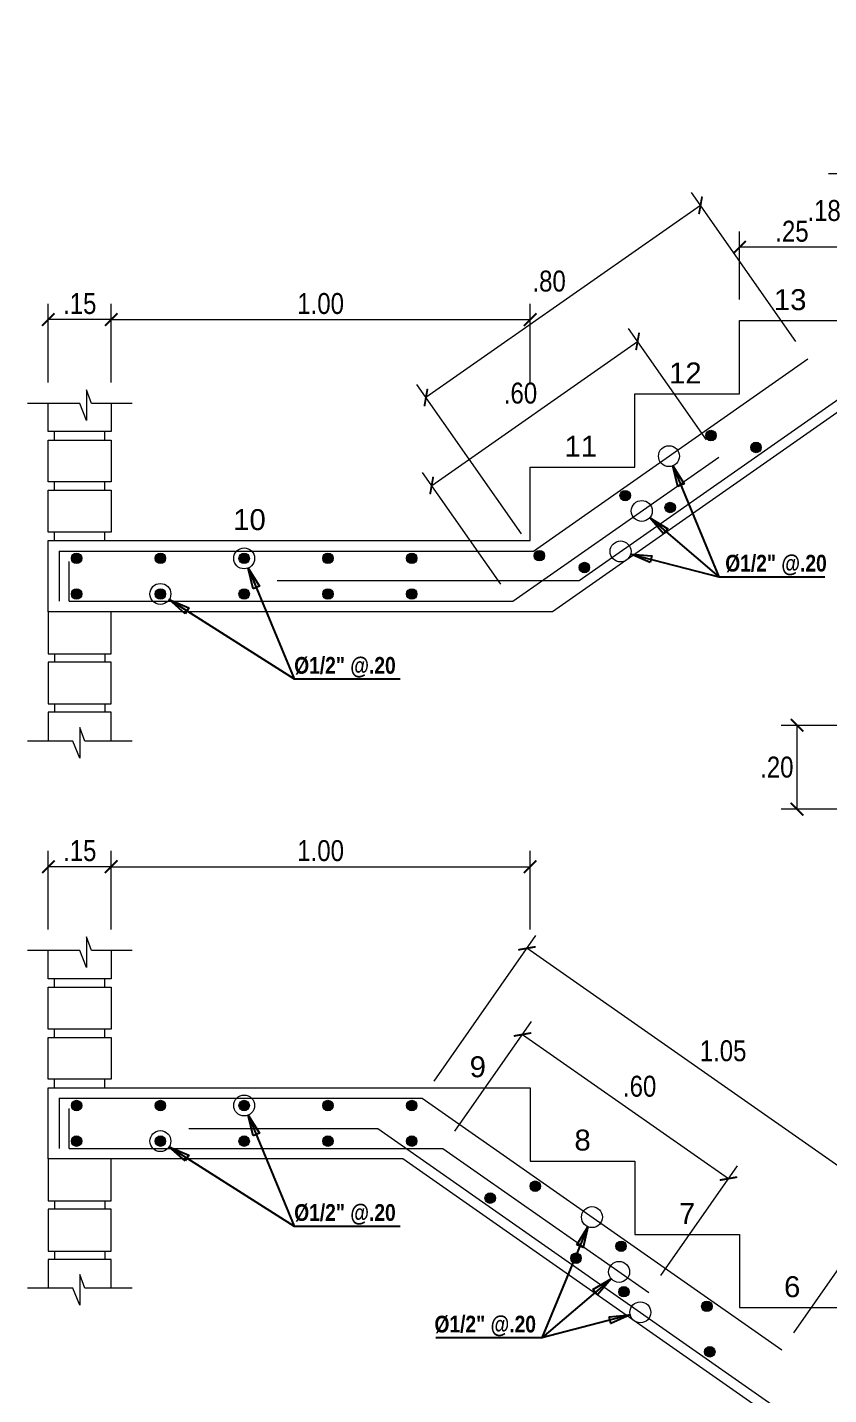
# Model space of a CAD drawing. Header units: millimetres. Extents: x 56 to 215, y 47 to 103.
# Drawn here: x 193.73 to 197.55, y 79.56 to 86.09 of the extents above; entities that cross this region are included whole.
import ezdxf
from ezdxf.enums import TextEntityAlignment as Align

# ---------------------------------------------------------------- set-up
doc = ezdxf.new("R2010")
doc.units = ezdxf.units.MM
for name, color, linetype, lineweight in [('E_Fierros', 2, 'Continuous', 50), ('G_Complemento', 30, 'Continuous', 20), ('G_Texto', 122, 'Continuous', 20)]:
    doc.layers.add(name, color=color, linetype=linetype, lineweight=lineweight)
doc.layers.add('G_Acotación', color=171, linetype='Continuous')
doc.styles.add('Acotacion', font='ARIALN.TTF')
doc.styles.add('ARIAL1.2', font='arial.ttf', dxfattribs={"width": 1.2})
doc.styles.add('Cotas', font='ARIALNB.TTF', dxfattribs={"height": 0.1})
doc.dimstyles.new('125', dxfattribs={"dimtxt": 1, "dimasz": 0.06, "dimexe": 0.06, "dimexo": 0.1, "dimgap": 0.08, "dimtad": 3, "dimtih": 1, "dimtoh": 1, "dimlfac": 0.5, "dimzin": 1, "dimdsep": 46, "dimtxsty": 'Cotas', "dimblk": 'ARCHTICK', "dimcen": 2.5, "dimdle": 0.06, "dimclrt": 4, "dimazin": 0, "dimtp": 0.2, "dimtm": 0.2, "dimtfac": 1, "dimtix": 1, "dimtmove": 1, "dimatfit": 3, "dimfxl": 1, "dimtolj": 1, "dimtzin": 1, "dimarcsym": 0})
doc.dimstyles.new('Lenin_25', dxfattribs={"dimscale": 0.5, "dimtxt": 0.2, "dimasz": 0.12, "dimexe": 0.15, "dimexo": 0.2, "dimgap": 0.05, "dimtad": 2, "dimtih": 1, "dimtoh": 1, "dimlfac": 0.5, "dimzin": 4, "dimdsep": 46, "dimtxsty": 'Acotacion', "dimblk": 'ARCHTICK', "dimcen": 0.12, "dimclrd": 256, "dimclre": 256, "dimclrt": 4, "dimazin": 1, "dimtm": 1e-09, "dimtfac": 1, "dimtmove": 2, "dimatfit": 2, "dimldrblk": 'ARCHTICK', "dimfxl": 1, "dimtolj": 1, "dimlwd": 13, "dimlwe": 18, "dimarcsym": 0})

# ---------------------------------------------------------------- blocks, each defined once
blk = doc.blocks.new('_ArchTick')
at = {"color": 0, "linetype": 'ByBlock', "const_width": 0.15}
blk.add_lwpolyline([(-0.5, -0.5), (0.5, 0.5)], dxfattribs=at)
blk = doc.blocks.new('*D401')
at = {"layer": 'Defpoints', "color": 0, "transparency": 16777216}
for p in [(197.4555, 84.5065), (195.6318, 84.3217), (196.1447, 83.5889)]:
    blk.add_point(p, dxfattribs=at)
at = {"layer": 'G_Acotación', "lineweight": 18, "transparency": 16777216}
for p, q in [((197.3981, 84.5884), (196.8995, 85.3007)), ((196.0874, 83.6708), (195.5888, 84.3832))]:
    blk.add_line(p, q, dxfattribs=at)
at = {"layer": 'G_Acotación', "lineweight": 13, "transparency": 16777216}
blk.add_line((196.9425, 85.2392), (195.6318, 84.3217), dxfattribs=at)
at = {"layer": 'G_Acotación', "lineweight": 13, "transparency": 16777216, "xscale": 0.06, "yscale": 0.06, "zscale": 0.06}
for p, rotation in [((196.9425, 85.2392), 34.99202019856448), ((195.6318, 84.3217), 214.9920201985645)]:
    blk.add_blockref('_ArchTick', p, dxfattribs=dict(at, rotation=rotation))
at = {"layer": 'G_Acotación', "color": 4, "lineweight": 5, "transparency": 16777216, "insert": (196.2197, 84.8769), "char_height": 0.1, "attachment_point": 5, "style": 'Acotacion'}
blk.add_mtext('\\A1;.80', dxfattribs=at)
blk = doc.blocks.new('*D403')
at = {"layer": 'Defpoints', "color": 0, "transparency": 16777216}
for p in [(196.114, 81.6924), (195.6132, 80.9769), (197.33, 79.7752)]:
    blk.add_point(p, dxfattribs=at)
at = {"layer": 'G_Acotación', "lineweight": 18, "transparency": 16777216}
for p, q in [((195.6705, 81.0589), (196.157, 81.7538)), ((197.3873, 79.8571), (197.8738, 80.5521))]:
    blk.add_line(p, q, dxfattribs=at)
at = {"layer": 'G_Acotación', "lineweight": 13, "transparency": 16777216}
blk.add_line((197.8308, 80.4906), (196.114, 81.6924), dxfattribs=at)
at = {"layer": 'G_Acotación', "lineweight": 13, "transparency": 16777216, "xscale": 0.06, "yscale": 0.06, "zscale": 0.06}
for p, rotation in [((196.114, 81.6924), 145.0079798014416), ((197.8308, 80.4906), 325.0079798014416)]:
    blk.add_blockref('_ArchTick', p, dxfattribs=dict(at, rotation=rotation))
at = {"layer": 'G_Acotación', "color": 4, "lineweight": 5, "transparency": 16777216, "insert": (197.0502, 81.2027), "char_height": 0.1, "attachment_point": 5, "style": 'Acotacion'}
blk.add_mtext('\\A1;1.05', dxfattribs=at)
blk = doc.blocks.new('*D406')
at = {"layer": 'Defpoints', "color": 0, "transparency": 16777216}
for p in [(193.829, 82.0819), (193.829, 81.6819), (194.129, 81.6819)]:
    blk.add_point(p, dxfattribs=at)
at = {"layer": 'G_Acotación', "lineweight": 18, "transparency": 16777216}
for p, q in [((193.829, 81.7819), (193.829, 82.1569)), ((194.129, 81.7819), (194.129, 82.1569))]:
    blk.add_line(p, q, dxfattribs=at)
at = {"layer": 'G_Acotación', "lineweight": 13, "transparency": 16777216}
blk.add_line((194.129, 82.0819), (193.829, 82.0819), dxfattribs=at)
at = {"layer": 'G_Acotación', "lineweight": 13, "transparency": 16777216, "xscale": 0.06, "yscale": 0.06, "zscale": 0.06, "rotation": 180}
blk.add_blockref('_ArchTick', (193.829, 82.0819), dxfattribs=at)
at = {"layer": 'G_Acotación', "lineweight": 13, "transparency": 16777216, "xscale": 0.06, "yscale": 0.06, "zscale": 0.06}
blk.add_blockref('_ArchTick', (194.129, 82.0819), dxfattribs=at)
at = {"layer": 'G_Acotación', "color": 4, "lineweight": 5, "transparency": 16777216, "insert": (193.979, 82.158), "char_height": 0.1, "attachment_point": 5, "style": 'Acotacion'}
blk.add_mtext('\\A1;.15', dxfattribs=at)
blk = doc.blocks.new('*D407')
at = {"layer": 'Defpoints', "color": 0, "transparency": 16777216}
for p in [(196.129, 82.0819), (194.129, 81.6819), (196.129, 81.6819)]:
    blk.add_point(p, dxfattribs=at)
at = {"layer": 'G_Acotación', "lineweight": 18, "transparency": 16777216}
for p, q in [((194.129, 81.7819), (194.129, 82.1569)), ((196.129, 81.7819), (196.129, 82.1569))]:
    blk.add_line(p, q, dxfattribs=at)
at = {"layer": 'G_Acotación', "lineweight": 13, "transparency": 16777216}
blk.add_line((194.129, 82.0819), (196.129, 82.0819), dxfattribs=at)
at = {"layer": 'G_Acotación', "lineweight": 13, "transparency": 16777216, "xscale": 0.06, "yscale": 0.06, "zscale": 0.06, "rotation": 180}
blk.add_blockref('_ArchTick', (194.129, 82.0819), dxfattribs=at)
at = {"layer": 'G_Acotación', "lineweight": 13, "transparency": 16777216, "xscale": 0.06, "yscale": 0.06, "zscale": 0.06}
blk.add_blockref('_ArchTick', (196.129, 82.0819), dxfattribs=at)
at = {"layer": 'G_Acotación', "color": 4, "lineweight": 5, "transparency": 16777216, "insert": (195.129, 82.158), "char_height": 0.1, "attachment_point": 5, "style": 'Acotacion'}
blk.add_mtext('\\A1;1.00', dxfattribs=at)
blk = doc.blocks.new('*D475')
at = {"layer": 'Defpoints', "color": 0, "transparency": 16777216}
for p in [(195.7119, 80.7369), (197.0759, 80.5929), (196.695, 80.0488)]:
    blk.add_point(p, dxfattribs=at)
at = {"layer": 'G_Acotación', "lineweight": 18, "transparency": 16777216}
for p, q in [((195.7693, 80.8189), (196.1358, 81.3425)), ((196.7523, 80.1307), (197.1189, 80.6543))]:
    blk.add_line(p, q, dxfattribs=at)
at = {"layer": 'G_Acotación', "lineweight": 13, "transparency": 16777216}
blk.add_line((196.0928, 81.281), (197.0759, 80.5929), dxfattribs=at)
at = {"layer": 'G_Acotación', "lineweight": 13, "transparency": 16777216, "xscale": 0.06, "yscale": 0.06, "zscale": 0.06}
for p, rotation in [((196.0928, 81.281), 145.0079798014376), ((197.0759, 80.5929), 325.0079798014376)]:
    blk.add_blockref('_ArchTick', p, dxfattribs=dict(at, rotation=rotation))
at = {"layer": 'G_Acotación', "color": 4, "lineweight": 5, "transparency": 16777216, "insert": (196.6518, 81.0333), "char_height": 0.1, "attachment_point": 5, "style": 'Acotacion'}
blk.add_mtext('\\A1;.60', dxfattribs=at)
blk = doc.blocks.new('*D409')
at = {"layer": 'Defpoints', "color": 0, "transparency": 16777216}
for p in [(193.829, 84.6939), (193.829, 84.2939), (194.129, 84.2939)]:
    blk.add_point(p, dxfattribs=at)
at = {"layer": 'G_Acotación', "lineweight": 18, "transparency": 16777216}
for p, q in [((193.829, 84.3939), (193.829, 84.7689)), ((194.129, 84.3939), (194.129, 84.7689))]:
    blk.add_line(p, q, dxfattribs=at)
at = {"layer": 'G_Acotación', "lineweight": 13, "transparency": 16777216}
blk.add_line((194.129, 84.6939), (193.829, 84.6939), dxfattribs=at)
at = {"layer": 'G_Acotación', "lineweight": 13, "transparency": 16777216, "xscale": 0.06, "yscale": 0.06, "zscale": 0.06, "rotation": 180}
blk.add_blockref('_ArchTick', (193.829, 84.6939), dxfattribs=at)
at = {"layer": 'G_Acotación', "lineweight": 13, "transparency": 16777216, "xscale": 0.06, "yscale": 0.06, "zscale": 0.06}
blk.add_blockref('_ArchTick', (194.129, 84.6939), dxfattribs=at)
at = {"layer": 'G_Acotación', "color": 4, "lineweight": 5, "transparency": 16777216, "insert": (193.979, 84.7699), "char_height": 0.1, "attachment_point": 5, "style": 'Acotacion'}
blk.add_mtext('\\A1;.15', dxfattribs=at)
blk = doc.blocks.new('*D410')
at = {"layer": 'Defpoints', "color": 0, "transparency": 16777216}
for p in [(196.129, 84.6939), (194.129, 84.2939), (196.129, 84.2939)]:
    blk.add_point(p, dxfattribs=at)
at = {"layer": 'G_Acotación', "lineweight": 18, "transparency": 16777216}
for p, q in [((194.129, 84.3939), (194.129, 84.7689)), ((196.129, 84.3939), (196.129, 84.7689))]:
    blk.add_line(p, q, dxfattribs=at)
at = {"layer": 'G_Acotación', "lineweight": 13, "transparency": 16777216}
blk.add_line((194.129, 84.6939), (196.129, 84.6939), dxfattribs=at)
at = {"layer": 'G_Acotación', "lineweight": 13, "transparency": 16777216, "xscale": 0.06, "yscale": 0.06, "zscale": 0.06, "rotation": 180}
blk.add_blockref('_ArchTick', (194.129, 84.6939), dxfattribs=at)
at = {"layer": 'G_Acotación', "lineweight": 13, "transparency": 16777216, "xscale": 0.06, "yscale": 0.06, "zscale": 0.06}
blk.add_blockref('_ArchTick', (196.129, 84.6939), dxfattribs=at)
at = {"layer": 'G_Acotación', "color": 4, "lineweight": 5, "transparency": 16777216, "insert": (195.129, 84.7699), "char_height": 0.1, "attachment_point": 5, "style": 'Acotacion'}
blk.add_mtext('\\A1;1.00', dxfattribs=at)
blk = doc.blocks.new('*D479')
at = {"layer": 'Defpoints', "color": 0, "transparency": 16777216}
for p in [(197.129, 85.0389), (197.129, 84.6889), (197.629, 84.6889)]:
    blk.add_point(p, dxfattribs=at)
at = {"layer": 'G_Acotación', "lineweight": 18, "transparency": 16777216}
for p, q in [((197.129, 84.7889), (197.129, 85.1139)), ((197.629, 84.7889), (197.629, 85.1139))]:
    blk.add_line(p, q, dxfattribs=at)
at = {"layer": 'G_Acotación', "lineweight": 13, "transparency": 16777216}
blk.add_line((197.629, 85.0389), (197.129, 85.0389), dxfattribs=at)
at = {"layer": 'G_Acotación', "lineweight": 13, "transparency": 16777216, "xscale": 0.06, "yscale": 0.06, "zscale": 0.06, "rotation": 180}
blk.add_blockref('_ArchTick', (197.129, 85.0389), dxfattribs=at)
at = {"layer": 'G_Acotación', "lineweight": 13, "transparency": 16777216, "xscale": 0.06, "yscale": 0.06, "zscale": 0.06}
blk.add_blockref('_ArchTick', (197.629, 85.0389), dxfattribs=at)
at = {"layer": 'G_Acotación', "color": 4, "lineweight": 5, "transparency": 16777216, "insert": (197.379, 85.115), "char_height": 0.1, "attachment_point": 5, "style": 'Acotacion'}
blk.add_mtext('\\A1;.25', dxfattribs=at)
blk = doc.blocks.new('*D480')
at = {"layer": 'Defpoints', "color": 0, "transparency": 16777216}
for p in [(197.629, 85.3889), (198.129, 85.3889), (198.129, 85.0389)]:
    blk.add_point(p, dxfattribs=at)
at = {"layer": 'G_Acotación', "lineweight": 18, "transparency": 16777216}
for p, q in [((198.029, 85.3889), (197.554, 85.3889)), ((198.029, 85.0389), (197.554, 85.0389))]:
    blk.add_line(p, q, dxfattribs=at)
at = {"layer": 'G_Acotación', "lineweight": 13, "transparency": 16777216}
blk.add_line((197.629, 85.0389), (197.629, 85.3889), dxfattribs=at)
at = {"layer": 'G_Acotación', "lineweight": 13, "transparency": 16777216, "xscale": 0.06, "yscale": 0.06, "zscale": 0.06}
for p, rotation in [((197.629, 85.3889), 90), ((197.629, 85.0389), 270)]:
    blk.add_blockref('_ArchTick', p, dxfattribs=dict(at, rotation=rotation))
at = {"layer": 'G_Acotación', "color": 4, "lineweight": 5, "transparency": 16777216, "insert": (197.5322, 85.2139), "char_height": 0.1, "attachment_point": 5, "style": 'Acotacion'}
blk.add_mtext('\\A1;.18', dxfattribs=at)
blk = doc.blocks.new('*D481')
at = {"layer": 'Defpoints', "color": 0, "transparency": 16777216}
for p in [(196.6421, 84.5898), (197.0291, 84.0371), (196.046, 83.3489)]:
    blk.add_point(p, dxfattribs=at)
at = {"layer": 'G_Acotación', "lineweight": 18, "transparency": 16777216}
for p, q in [((196.9717, 84.119), (196.5991, 84.6513)), ((195.9886, 83.4308), (195.616, 83.9631))]:
    blk.add_line(p, q, dxfattribs=at)
at = {"layer": 'G_Acotación', "lineweight": 13, "transparency": 16777216}
blk.add_line((195.6591, 83.9017), (196.6421, 84.5898), dxfattribs=at)
at = {"layer": 'G_Acotación', "lineweight": 13, "transparency": 16777216, "xscale": 0.06, "yscale": 0.06, "zscale": 0.06}
for p, rotation in [((196.6421, 84.5898), 34.992020198551), ((195.6591, 83.9017), 214.992020198551)]:
    blk.add_blockref('_ArchTick', p, dxfattribs=dict(at, rotation=rotation))
at = {"layer": 'G_Acotación', "color": 4, "lineweight": 5, "transparency": 16777216, "insert": (196.0831, 84.3422), "char_height": 0.1, "attachment_point": 5, "style": 'Acotacion'}
blk.add_mtext('\\A1;.60', dxfattribs=at)
blk = doc.blocks.new('*D412')
at = {"layer": 'Defpoints', "color": 0, "transparency": 16777216}
for p in [(197.4032, 82.7568), (197.7032, 82.7568), (197.7032, 82.3568)]:
    blk.add_point(p, dxfattribs=at)
at = {"layer": 'G_Acotación', "lineweight": 18, "transparency": 16777216}
for p, q in [((197.6032, 82.7568), (197.3282, 82.7568)), ((197.6032, 82.3568), (197.3282, 82.3568))]:
    blk.add_line(p, q, dxfattribs=at)
at = {"layer": 'G_Acotación', "lineweight": 13, "transparency": 16777216}
blk.add_line((197.4032, 82.3568), (197.4032, 82.7568), dxfattribs=at)
at = {"layer": 'G_Acotación', "lineweight": 13, "transparency": 16777216, "xscale": 0.06, "yscale": 0.06, "zscale": 0.06}
for p, rotation in [((197.4032, 82.7568), 90), ((197.4032, 82.3568), 270)]:
    blk.add_blockref('_ArchTick', p, dxfattribs=dict(at, rotation=rotation))
at = {"layer": 'G_Acotación', "color": 4, "lineweight": 5, "transparency": 16777216, "insert": (197.3067, 82.5568), "char_height": 0.1, "attachment_point": 5, "style": 'Acotacion'}
blk.add_mtext('\\A1;.20', dxfattribs=at)
blk = doc.blocks.new('*D413')
at = {"layer": 'Defpoints', "color": 0, "transparency": 16777216}
for p in [(197.4032, 82.7568), (197.7032, 82.7568), (197.7032, 82.3568)]:
    blk.add_point(p, dxfattribs=at)
at = {"layer": 'G_Acotación', "lineweight": 18, "transparency": 16777216}
for p, q in [((197.6032, 82.7568), (197.3282, 82.7568)), ((197.6032, 82.3568), (197.3282, 82.3568))]:
    blk.add_line(p, q, dxfattribs=at)
at = {"layer": 'G_Acotación', "lineweight": 13, "transparency": 16777216}
blk.add_line((197.4032, 82.3568), (197.4032, 82.7568), dxfattribs=at)
at = {"layer": 'G_Acotación', "lineweight": 13, "transparency": 16777216, "xscale": 0.06, "yscale": 0.06, "zscale": 0.06}
for p, rotation in [((197.4032, 82.7568), 90), ((197.4032, 82.3568), 270)]:
    blk.add_blockref('_ArchTick', p, dxfattribs=dict(at, rotation=rotation))
at = {"layer": 'G_Acotación', "color": 4, "lineweight": 5, "transparency": 16777216, "insert": (197.3067, 82.5568), "char_height": 0.1, "attachment_point": 5, "style": 'Acotacion'}
blk.add_mtext('\\A1;.20', dxfattribs=at)

msp = doc.modelspace()

# ---------------------------------------------------------------- hatches: boundary and pattern name
at = {"layer": 'E_Fierros', "lineweight": 5}
h = msp.add_hatch(color=256, dxfattribs=at)
edge = h.paths.add_edge_path()
edge.add_arc((196.9925, 84.1403), 0.025, 0, 360)
h = msp.add_hatch(color=256, dxfattribs=at)
edge = h.paths.add_edge_path()
edge.add_arc((197.2075, 84.0834), 0.025, 0, 360)
h = msp.add_hatch(color=256, dxfattribs=at)
edge = h.paths.add_edge_path()
edge.add_arc((196.5828, 83.8536), 0.025, 0, 360)
h = msp.add_hatch(color=256, dxfattribs=at)
edge = h.paths.add_edge_path()
edge.add_arc((196.7978, 83.7967), 0.025, 0, 360)
h = msp.add_hatch(color=256, dxfattribs=at)
edge = h.paths.add_edge_path()
edge.add_arc((193.964, 83.5539), 0.025, 0, 360)
h = msp.add_hatch(color=256, dxfattribs=at)
edge = h.paths.add_edge_path()
edge.add_arc((194.364, 83.5539), 0.025, 0, 360)
h = msp.add_hatch(color=256, dxfattribs=at)
edge = h.paths.add_edge_path()
edge.add_arc((194.764, 83.5539), 0.025, 0, 360)
h = msp.add_hatch(color=256, dxfattribs=at)
edge = h.paths.add_edge_path()
edge.add_arc((195.164, 83.5539), 0.025, 0, 360)
h = msp.add_hatch(color=256, dxfattribs=at)
edge = h.paths.add_edge_path()
edge.add_arc((195.564, 83.5539), 0.025, 0, 360)
h = msp.add_hatch(color=256, dxfattribs=at)
edge = h.paths.add_edge_path()
edge.add_arc((196.1732, 83.5669), 0.025, 0, 360)
h = msp.add_hatch(color=256, dxfattribs=at)
edge = h.paths.add_edge_path()
edge.add_arc((196.3882, 83.51), 0.025, 0, 360)
h = msp.add_hatch(color=256, dxfattribs=at)
edge = h.paths.add_edge_path()
edge.add_arc((193.964, 83.3839), 0.025, 0, 360)
h = msp.add_hatch(color=256, dxfattribs=at)
edge = h.paths.add_edge_path()
edge.add_arc((194.364, 83.3839), 0.025, 0, 360)
h = msp.add_hatch(color=256, dxfattribs=at)
edge = h.paths.add_edge_path()
edge.add_arc((194.764, 83.3839), 0.025, 0, 360)
h = msp.add_hatch(color=256, dxfattribs=at)
edge = h.paths.add_edge_path()
edge.add_arc((195.164, 83.3839), 0.025, 0, 360)
h = msp.add_hatch(color=256, dxfattribs=at)
edge = h.paths.add_edge_path()
edge.add_arc((195.564, 83.3839), 0.025, 0, 360)
h = msp.add_hatch(color=256, dxfattribs=at)
edge = h.paths.add_edge_path()
edge.add_arc((193.964, 80.9419), 0.025, 0, 360)
h = msp.add_hatch(color=256, dxfattribs=at)
edge = h.paths.add_edge_path()
edge.add_arc((193.964, 80.9419), 0.025, 0, 360)
h = msp.add_hatch(color=256, dxfattribs=at)
edge = h.paths.add_edge_path()
edge.add_arc((194.364, 80.9419), 0.025, 0, 360)
h = msp.add_hatch(color=256, dxfattribs=at)
edge = h.paths.add_edge_path()
edge.add_arc((194.764, 80.9419), 0.025, 0, 360)
h = msp.add_hatch(color=256, dxfattribs=at)
edge = h.paths.add_edge_path()
edge.add_arc((195.164, 80.9419), 0.025, 0, 360)
h = msp.add_hatch(color=256, dxfattribs=at)
edge = h.paths.add_edge_path()
edge.add_arc((195.564, 80.9419), 0.025, 0, 360)
h = msp.add_hatch(color=256, dxfattribs=at)
edge = h.paths.add_edge_path()
edge.add_arc((193.964, 80.7719), 0.025, 0, 360)
h = msp.add_hatch(color=256, dxfattribs=at)
edge = h.paths.add_edge_path()
edge.add_arc((193.964, 80.7719), 0.025, 0, 360)
h = msp.add_hatch(color=256, dxfattribs=at)
edge = h.paths.add_edge_path()
edge.add_arc((194.364, 80.7719), 0.025, 0, 360)
h = msp.add_hatch(color=256, dxfattribs=at)
edge = h.paths.add_edge_path()
edge.add_arc((194.764, 80.7719), 0.025, 0, 360)
h = msp.add_hatch(color=256, dxfattribs=at)
edge = h.paths.add_edge_path()
edge.add_arc((195.164, 80.7719), 0.025, 0, 360)
h = msp.add_hatch(color=256, dxfattribs=at)
edge = h.paths.add_edge_path()
edge.add_arc((195.564, 80.7719), 0.025, 0, 360)
h = msp.add_hatch(color=256, dxfattribs=at)
edge = h.paths.add_edge_path()
edge.add_arc((196.1536, 80.5567), 0.025, 0, 360)
h = msp.add_hatch(color=256, dxfattribs=at)
edge = h.paths.add_edge_path()
edge.add_arc((195.9386, 80.4998), 0.025, 0, 360)
h = msp.add_hatch(color=256, dxfattribs=at)
edge = h.paths.add_edge_path()
edge.add_arc((196.5632, 80.2699), 0.025, 0, 360)
h = msp.add_hatch(color=256, dxfattribs=at)
edge = h.paths.add_edge_path()
edge.add_arc((196.3482, 80.213), 0.025, 0, 360)
h = msp.add_hatch(color=256, dxfattribs=at)
edge = h.paths.add_edge_path()
edge.add_arc((196.577, 80.0528), 0.025, 0, 360)
h = msp.add_hatch(color=256, dxfattribs=at)
edge = h.paths.add_edge_path()
edge.add_arc((196.9728, 79.9832), 0.025, 0, 360)
h = msp.add_hatch(color=256, dxfattribs=at)
edge = h.paths.add_edge_path()
edge.add_arc((196.9866, 79.7661), 0.025, 0, 360)

# ---------------------------------------------------------------- linework, layer by layer
for p, q in [((196.3632, 83.4489), (199.7775, 85.8389)), ((196.1447, 83.5889), (197.4555, 84.5065)), ((196.046, 83.3489), (197.0291, 84.0371)), ((193.8802, 83.5889), (196.1447, 83.5889)), ((193.8802, 83.5889), (193.8802, 83.3489)), ((193.929, 83.3489), (193.929, 83.5389)), ((194.9211, 83.4489), (196.3632, 83.4489)), ((193.929, 83.3489), (196.046, 83.3489)), ((193.8802, 80.9769), (193.8802, 80.7369)), ((193.929, 80.7369), (193.929, 80.9269)), ((194.4998, 80.8319), (195.4018, 80.8319)), ((195.4018, 80.8319), (199.779, 77.7679))]:
    msp.add_line(p, q, dxfattribs=at)
for points in [[(193.8802, 80.9769), (195.6132, 80.9769), (197.33, 79.7752)], [(193.929, 80.7369), (195.7119, 80.7369), (196.695, 80.0488)]]:
    msp.add_lwpolyline(points, dxfattribs=at)
for centre in [(196.9925, 84.1403), (197.2075, 84.0834), (196.5828, 83.8536), (196.7978, 83.7967), (193.964, 83.5539), (194.364, 83.5539), (194.764, 83.5539), (195.164, 83.5539), (195.564, 83.5539), (196.1732, 83.5669), (196.3882, 83.51), (193.964, 83.3839), (194.364, 83.3839), (194.764, 83.3839), (195.164, 83.3839), (195.564, 83.3839), (193.964, 80.9419), (193.964, 80.9419), (194.364, 80.9419), (194.764, 80.9419), (195.164, 80.9419), (195.564, 80.9419), (193.964, 80.7719), (193.964, 80.7719), (194.364, 80.7719), (194.764, 80.7719), (195.164, 80.7719), (195.564, 80.7719), (196.1536, 80.5567), (195.9386, 80.4998), (196.5632, 80.2699), (196.3482, 80.213), (196.577, 80.0528), (196.9728, 79.9832), (196.9866, 79.7661)]:
    msp.add_circle(centre, 0.025, dxfattribs=at)
at = {"layer": 'G_Complemento', "color": 1, "lineweight": 5}
for p, q in [((193.859, 84.1189), (193.859, 84.1589)), ((194.099, 84.1189), (194.099, 84.1589)), ((194.099, 84.1189), (194.099, 84.1589)), ((193.859, 83.8789), (193.859, 83.9189)), ((194.099, 83.8789), (194.099, 83.9189)), ((194.099, 83.8789), (194.099, 83.9189)), ((193.859, 83.6389), (193.859, 83.6789)), ((194.099, 83.6389), (194.099, 83.6789)), ((194.099, 83.6389), (194.099, 83.6789)), ((193.859, 83.0989), (193.859, 83.0589)), ((194.099, 83.0989), (194.099, 83.0589)), ((194.099, 83.0989), (194.099, 83.0589)), ((193.859, 82.8589), (193.859, 82.8189)), ((194.099, 82.8589), (194.099, 82.8189)), ((194.099, 82.8589), (194.099, 82.8189)), ((193.859, 81.5069), (193.859, 81.5469)), ((194.099, 81.5069), (194.099, 81.5469)), ((194.099, 81.5069), (194.099, 81.5469)), ((193.859, 81.2669), (193.859, 81.3069)), ((194.099, 81.2669), (194.099, 81.3069)), ((194.099, 81.2669), (194.099, 81.3069)), ((193.859, 81.0269), (193.859, 81.0669)), ((194.099, 81.0269), (194.099, 81.0669)), ((194.099, 81.0269), (194.099, 81.0669)), ((193.859, 80.4869), (193.859, 80.4469)), ((194.099, 80.4869), (194.099, 80.4469)), ((194.099, 80.4869), (194.099, 80.4469)), ((193.859, 80.2469), (193.859, 80.2069)), ((194.099, 80.2469), (194.099, 80.2069)), ((194.099, 80.2469), (194.099, 80.2069))]:
    msp.add_line(p, q, dxfattribs=at)
at = {"layer": 'G_Complemento', "lineweight": 5}
for points in [[(201.229, 85.6889), (199.6504, 85.6889), (196.2361, 83.2989), (193.829, 83.2989), (193.829, 83.6389), (196.129, 83.6389), (196.129, 83.9889), (196.629, 83.9889), (196.629, 84.3389), (197.129, 84.3389), (197.129, 84.6889), (197.629, 84.6889), (197.629, 85.0389), (198.129, 85.0389), (198.129, 85.3889), (198.629, 85.3889), (198.629, 85.7389), (199.129, 85.7389), (199.129, 86.0889), (201.229, 86.0889)], [(194.229, 84.2939), (194.0359, 84.2939), (194.0114, 84.3589), (194.0114, 84.2124), (193.9788, 84.2939), (193.729, 84.2939)], [(194.229, 82.6819), (194.0032, 82.6819), (193.9788, 82.7469), (193.9788, 82.6004), (193.9461, 82.6819), (193.729, 82.6819)], [(194.229, 81.6819), (194.0359, 81.6819), (194.0114, 81.7469), (194.0114, 81.6004), (193.9788, 81.6819), (193.729, 81.6819)], [(195.5218, 80.6869), (193.829, 80.6869), (193.829, 81.0269), (196.129, 81.0269), (196.129, 80.6769)], [(195.629, 81.0269), (196.129, 81.0269), (196.129, 80.6769), (196.629, 80.6769), (196.629, 80.3269), (197.129, 80.3269), (197.129, 79.9769), (197.629, 79.9769), (197.629, 79.6269), (198.129, 79.6269), (198.129, 79.2769), (198.629, 79.2769), (198.629, 78.9269), (199.129, 78.9269), (199.129, 78.5769), (199.629, 78.5769), (199.629, 78.2269), (200.129, 78.2269), (200.129, 77.8769), (200.129, 76.0769), (199.129, 76.0769), (199.129, 78.1619), (195.5218, 80.6869)], [(194.229, 80.0699), (194.0032, 80.0699), (193.9788, 80.1349), (193.9788, 79.9884), (193.9461, 80.0699), (193.729, 80.0699)]]:
    msp.add_lwpolyline(points, dxfattribs=at)
at = {"layer": 'G_Complemento', "color": 1, "lineweight": 5}
for points in [[(194.129, 84.2939), (194.129, 84.1589), (193.829, 84.1589), (193.829, 84.2939)], [(194.129, 82.6819), (194.129, 82.8189), (193.829, 82.8189), (193.829, 82.6819)], [(194.129, 81.6819), (194.129, 81.5469), (193.829, 81.5469), (193.829, 81.6819)], [(194.129, 80.0699), (194.129, 80.2069), (193.829, 80.2069), (193.829, 80.0699)]]:
    msp.add_lwpolyline(points, dxfattribs=at)
for points in [[(194.129, 83.9189), (193.829, 83.9189), (193.829, 84.1189), (194.129, 84.1189)], [(194.129, 83.6789), (193.829, 83.6789), (193.829, 83.8789), (194.129, 83.8789)], [(194.129, 83.2989), (193.829, 83.2989), (193.829, 83.0989), (194.129, 83.0989)], [(194.129, 83.0589), (193.829, 83.0589), (193.829, 82.8589), (194.129, 82.8589)], [(194.129, 81.3069), (193.829, 81.3069), (193.829, 81.5069), (194.129, 81.5069)], [(194.129, 81.0669), (193.829, 81.0669), (193.829, 81.2669), (194.129, 81.2669)], [(194.129, 80.6869), (193.829, 80.6869), (193.829, 80.4869), (194.129, 80.4869)], [(194.129, 80.4469), (193.829, 80.4469), (193.829, 80.2469), (194.129, 80.2469)]]:
    msp.add_lwpolyline(points, close=True, dxfattribs=at)
at = {"layer": 'G_Texto', "lineweight": 5}
for centre in [(196.7917, 84.0418), (196.6621, 83.7802), (196.5607, 83.5871), (194.764, 83.5539), (194.364, 83.3839), (194.764, 80.9419), (194.364, 80.7719), (196.4242, 80.4092), (196.5538, 80.1476), (196.6552, 79.9545)]:
    msp.add_circle(centre, 0.05, dxfattribs=at)

# ---------------------------------------------------------------- texts
at = {"layer": 'G_Texto', "lineweight": 5, "style": 'ARIAL1.2'}
for s, p in [('13', (197.3705, 84.7389)), ('12', (196.8701, 84.3889)), ('11', (196.3711, 84.0389)), ('10', (194.7894, 83.6889)), ('9', (195.8794, 81.0769)), ('8', (196.3794, 80.7269)), ('7', (196.8787, 80.3769)), ('6', (197.3801, 80.0269))]:
    msp.add_text(s, height=0.1, dxfattribs=at).set_placement(p, align=Align.CENTER)
at = {"layer": 'G_Texto', "lineweight": 5, "style": 'Cotas'}
for p in [(197.0605, 83.4909), (195.0029, 83.0031), (195.0029, 80.3911), (195.6725, 79.8584)]:
    msp.add_text('Ø1/2" @.20', height=0.08, dxfattribs=at).set_placement(p)

# ---------------------------------------------------------------- dimensions: what is measured, and where the dimension line sits
at = {"layer": 'G_Acotación', "lineweight": 5}
for base, p1, p2, picture, middle in [((197.6289558326, 85.3889247055), (198.1289558326, 85.0389247055), (198.1289558326, 85.3889247055), '*D480', (197.5321959418, 85.2139247055)), ((197.4032, 82.7568), (197.7032, 82.3568), (197.7032, 82.7568), '*D412', (197.3067, 82.5568)), ((197.4032, 82.7568), (197.7032, 82.3568), (197.7032, 82.7568), '*D413', (197.3067, 82.5568))]:
    dim = msp.add_linear_dim(base=base, p1=p1, p2=p2, angle=90, dimstyle='Lenin_25', override={"dimfxl": 0.06}, dxfattribs=at)
    dim.commit()
    dim.dimension.update_dxf_attribs({"geometry": picture, "text_midpoint": middle})
for p1, p2, distance, picture, middle in [((197.4555, 84.5065), (196.1447, 83.5889), -0.8945, '*D401', (196.2197, 84.8769)), ((196.046, 83.3489), (197.0291, 84.0371), 0.6747, '*D481', (196.0831, 84.3422)), ((197.33, 79.7752), (195.6132, 80.9769), -0.8733, '*D403', (197.0502, 81.2027)), ((195.7119, 80.7369), (196.695, 80.0488), 0.6642, '*D475', (196.6518, 81.0333))]:
    dim = msp.add_aligned_dim(p1=p1, p2=p2, distance=distance, dimstyle='Lenin_25', override={"dimfxl": 0.06}, dxfattribs=at)
    dim.commit()
    dim.dimension.update_dxf_attribs({"geometry": picture, "text_midpoint": middle})
for base, p1, p2, picture, middle in [((197.129, 85.0389), (197.629, 84.6889), (197.129, 84.6889), '*D479', (197.379, 85.115)), ((193.829, 84.6939), (194.129, 84.2939), (193.829, 84.2939), '*D409', (193.979, 84.7699)), ((196.129, 84.6939), (194.129, 84.2939), (196.129, 84.2939), '*D410', (195.129, 84.7699)), ((193.829, 82.0819), (194.129, 81.6819), (193.829, 81.6819), '*D406', (193.979, 82.158)), ((196.129, 82.0819), (194.129, 81.6819), (196.129, 81.6819), '*D407', (195.129, 82.158))]:
    dim = msp.add_linear_dim(base=base, p1=p1, p2=p2, dimstyle='Lenin_25', override={"dimfxl": 0.06}, dxfattribs=at)
    dim.commit()
    dim.dimension.update_dxf_attribs({"geometry": picture, "text_midpoint": middle})

# ---------------------------------------------------------------- leaders
at = {"layer": 'G_Texto', "lineweight": 5}
for points, override in [([(196.8109, 83.9956), (197.0306, 83.4662), (197.5365, 83.4662)], {"dimasz": 0.1, "dimgap": 0.08, "dimtad": 0, "dimldrblk": 'ClosedBlank'}), ([(196.7002, 83.7478), (197.0306, 83.4662), (197.5365, 83.4662)], {"dimasz": 0.1, "dimgap": 0.08, "dimtad": 0, "dimldrblk": 'ClosedBlank'}), ([(196.6091, 83.5747), (197.0306, 83.4662), (197.5365, 83.4662)], {"dimasz": 0.1, "dimgap": 0.08, "dimtad": 0, "dimldrblk": 'ClosedBlank'}), ([(194.7831, 83.5077), (195.0029, 82.9783), (195.5088, 82.9783)], {"dimasz": 0.1, "dimgap": 0.08, "dimtad": 0, "dimldrblk": 'ClosedBlank'}), ([(194.4062, 83.3571), (195.0029, 82.9783), (195.5088, 82.9783)], {"dimasz": 0.1, "dimgap": 0.08, "dimtad": 0, "dimldrblk": 'ClosedBlank'}), ([(194.7831, 80.8958), (195.0029, 80.3663), (195.5088, 80.3663)], {"dimasz": 0.1, "dimgap": 0.08, "dimtad": 0, "dimldrblk": 'ClosedBlank'}), ([(194.4062, 80.7451), (195.0029, 80.3663), (195.5088, 80.3663)], {"dimasz": 0.1, "dimgap": 0.08, "dimtad": 0, "dimldrblk": 'ClosedBlank'}), ([(196.4051, 80.363), (196.1853, 79.8336), (195.6794, 79.8336)], {"dimasz": 0.1, "dimtad": 0, "dimldrblk": 'ClosedBlank'}), ([(196.5157, 80.1152), (196.1853, 79.8336), (195.6794, 79.8336)], {"dimasz": 0.1, "dimtad": 0, "dimldrblk": 'ClosedBlank'}), ([(196.6068, 79.9421), (196.1853, 79.8336), (195.6794, 79.8336)], {"dimasz": 0.1, "dimtad": 0, "dimldrblk": 'ClosedBlank'})]:
    msp.add_leader(points, dimstyle='125', override=override, dxfattribs=at)

doc.saveas('drawing.dxf')
